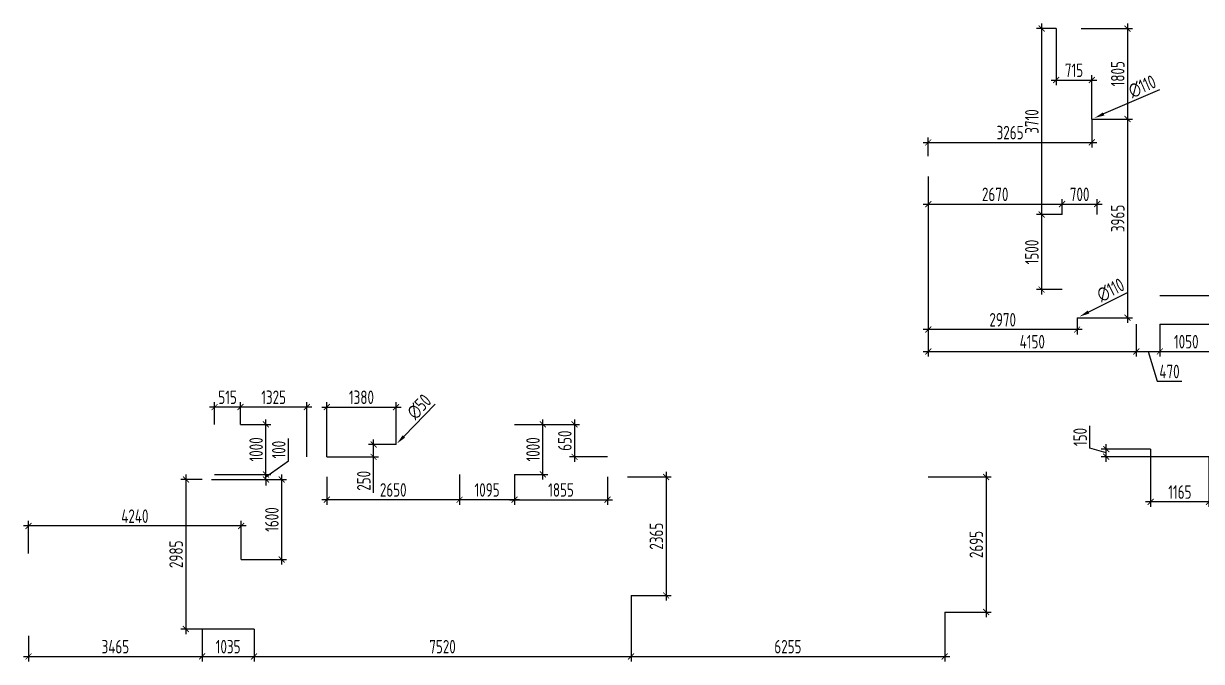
# Model space of a CAD drawing. Header units: millimetres. Extents: x -346952 to 536090, y 55086 to 131231.
# Drawn here: x -218084 to -194584, y 114719 to 127451 of the extents above; entities that cross this region are included whole.
import ezdxf

# ---------------------------------------------------------------- set-up
doc = ezdxf.new("R2010")
doc.units = ezdxf.units.MM
doc.layers.add('РАЗМЕРЫ КРОВЛИ ОВ', color=204, linetype='Continuous')
doc.layers.get('0').off()
doc.styles.add('ISOCPEUR', font='isocpeur.ttf', dxfattribs={"width": 0.7})
doc.dimstyles.new('R_100', dxfattribs={"dimtxt": 270, "dimasz": 120, "dimexe": 100, "dimexo": 0, "dimgap": 60, "dimtad": 1, "dimdec": 0, "dimrnd": 5, "dimzin": 0, "dimdsep": 46, "dimtxsty": 'ISOCPEUR', "dimblk": 'ARCHTICK', "dimcen": 0, "dimdle": 100, "dimclrd": 256, "dimclre": 256, "dimclrt": 256, "dimadec": 0, "dimazin": 0, "dimtfac": 2, "dimtdec": 0, "dimtofl": 0, "dimtmove": 1, "dimatfit": 3, "dimfxl": 1, "dimtvp": 3, "dimtolj": 1, "dimtzin": 0, "dimarcsym": 0})

# ---------------------------------------------------------------- blocks, each defined once
blk = doc.blocks.new('_ArchTick')
at = {"color": 0, "linetype": 'ByBlock', "const_width": 0.15}
blk.add_lwpolyline([(-0.5, -0.5), (0.5, 0.5)], dxfattribs=at)
blk = doc.blocks.new('*D3400')
at = {"layer": 'РАЗМЕРЫ КРОВЛИ ОВ', "lineweight": -2, "transparency": 16777216}
for p, q in [((-217984, 116870), (-217984, 117523)), ((-213742, 116752), (-213742, 117523)), ((-213642, 117423), (-218084, 117423))]:
    blk.add_line(p, q, dxfattribs=at)
at = {"layer": 'РАЗМЕРЫ КРОВЛИ ОВ', "lineweight": -2, "transparency": 16777216, "xscale": 120, "yscale": 120, "zscale": 120, "rotation": 180}
blk.add_blockref('_ArchTick', (-217984, 117423), dxfattribs=at)
at = {"layer": 'РАЗМЕРЫ КРОВЛИ ОВ', "lineweight": -2, "transparency": 16777216, "xscale": 120, "yscale": 120, "zscale": 120}
blk.add_blockref('_ArchTick', (-213742, 117423), dxfattribs=at)
at = {"layer": 'РАЗМЕРЫ КРОВЛИ ОВ', "transparency": 16777216, "insert": (-215863, 117618), "char_height": 270, "attachment_point": 5, "style": 'ISOCPEUR'}
blk.add_mtext('\\A1;4240', dxfattribs=at)
blk = doc.blocks.new('*D3401')
at = {"layer": 'РАЗМЕРЫ КРОВЛИ ОВ', "lineweight": -2, "transparency": 16777216}
for p, q in [((-212935, 118451), (-212935, 116652)), ((-214334, 118351), (-212835, 118351)), ((-213742, 116752), (-212835, 116752))]:
    blk.add_line(p, q, dxfattribs=at)
at = {"layer": 'РАЗМЕРЫ КРОВЛИ ОВ', "lineweight": -2, "transparency": 16777216, "xscale": 120, "yscale": 120, "zscale": 120}
for p, rotation in [((-212935, 118351), 90), ((-212935, 116752), 270)]:
    blk.add_blockref('_ArchTick', p, dxfattribs=dict(at, rotation=rotation))
at = {"layer": 'РАЗМЕРЫ КРОВЛИ ОВ', "transparency": 16777216, "insert": (-213130, 117551), "char_height": 270, "attachment_point": 5, "rotation": 90, "style": 'ISOCPEUR'}
blk.add_mtext('\\A1;1600', dxfattribs=at)
blk = doc.blocks.new('*D3402')
at = {"layer": 'РАЗМЕРЫ КРОВЛИ ОВ', "lineweight": -2, "transparency": 16777216}
for p, q in [((-217984, 115233), (-217984, 114719)), ((-214520, 115366), (-214520, 114719)), ((-218084, 114819), (-214420, 114819))]:
    blk.add_line(p, q, dxfattribs=at)
at = {"layer": 'РАЗМЕРЫ КРОВЛИ ОВ', "lineweight": -2, "transparency": 16777216, "xscale": 120, "yscale": 120, "zscale": 120, "rotation": 180}
blk.add_blockref('_ArchTick', (-217984, 114819), dxfattribs=at)
at = {"layer": 'РАЗМЕРЫ КРОВЛИ ОВ', "lineweight": -2, "transparency": 16777216, "xscale": 120, "yscale": 120, "zscale": 120}
blk.add_blockref('_ArchTick', (-214520, 114819), dxfattribs=at)
at = {"layer": 'РАЗМЕРЫ КРОВЛИ ОВ', "transparency": 16777216, "insert": (-216252, 115014), "char_height": 270, "attachment_point": 5, "style": 'ISOCPEUR'}
blk.add_mtext('\\A1;3465', dxfattribs=at)
blk = doc.blocks.new('*D3403')
at = {"layer": 'РАЗМЕРЫ КРОВЛИ ОВ', "lineweight": -2, "transparency": 16777216}
for p, q in [((-214520, 115366), (-214520, 114719)), ((-213486, 115366), (-213486, 114719)), ((-214620, 114819), (-213386, 114819))]:
    blk.add_line(p, q, dxfattribs=at)
at = {"layer": 'РАЗМЕРЫ КРОВЛИ ОВ', "lineweight": -2, "transparency": 16777216, "xscale": 120, "yscale": 120, "zscale": 120, "rotation": 180}
blk.add_blockref('_ArchTick', (-214520, 114819), dxfattribs=at)
at = {"layer": 'РАЗМЕРЫ КРОВЛИ ОВ', "lineweight": -2, "transparency": 16777216, "xscale": 120, "yscale": 120, "zscale": 120}
blk.add_blockref('_ArchTick', (-213486, 114819), dxfattribs=at)
at = {"layer": 'РАЗМЕРЫ КРОВЛИ ОВ', "transparency": 16777216, "insert": (-214003, 115014), "char_height": 270, "attachment_point": 5, "style": 'ISOCPEUR'}
blk.add_mtext('\\A1;1035', dxfattribs=at)
blk = doc.blocks.new('*D3404')
at = {"layer": 'РАЗМЕРЫ КРОВЛИ ОВ', "lineweight": -2, "transparency": 16777216}
for p, q in [((-205964, 116036), (-205964, 114719)), ((-213486, 115366), (-213486, 114719)), ((-213586, 114819), (-205864, 114819))]:
    blk.add_line(p, q, dxfattribs=at)
at = {"layer": 'РАЗМЕРЫ КРОВЛИ ОВ', "lineweight": -2, "transparency": 16777216, "xscale": 120, "yscale": 120, "zscale": 120, "rotation": 180}
blk.add_blockref('_ArchTick', (-213486, 114819), dxfattribs=at)
at = {"layer": 'РАЗМЕРЫ КРОВЛИ ОВ', "lineweight": -2, "transparency": 16777216, "xscale": 120, "yscale": 120, "zscale": 120}
blk.add_blockref('_ArchTick', (-205964, 114819), dxfattribs=at)
at = {"layer": 'РАЗМЕРЫ КРОВЛИ ОВ', "transparency": 16777216, "insert": (-209725, 115014), "char_height": 270, "attachment_point": 5, "style": 'ISOCPEUR'}
blk.add_mtext('\\A1;7520', dxfattribs=at)
blk = doc.blocks.new('*D3405')
at = {"layer": 'РАЗМЕРЫ КРОВЛИ ОВ', "lineweight": -2, "transparency": 16777216}
for p, q in [((-205964, 116036), (-205964, 114719)), ((-199706, 115705), (-199706, 114719)), ((-206064, 114819), (-199606, 114819))]:
    blk.add_line(p, q, dxfattribs=at)
at = {"layer": 'РАЗМЕРЫ КРОВЛИ ОВ', "lineweight": -2, "transparency": 16777216, "xscale": 120, "yscale": 120, "zscale": 120, "rotation": 180}
blk.add_blockref('_ArchTick', (-205964, 114819), dxfattribs=at)
at = {"layer": 'РАЗМЕРЫ КРОВЛИ ОВ', "lineweight": -2, "transparency": 16777216, "xscale": 120, "yscale": 120, "zscale": 120}
blk.add_blockref('_ArchTick', (-199706, 114819), dxfattribs=at)
at = {"layer": 'РАЗМЕРЫ КРОВЛИ ОВ', "transparency": 16777216, "insert": (-202835, 115014), "char_height": 270, "attachment_point": 5, "style": 'ISOCPEUR'}
blk.add_mtext('\\A1;6255', dxfattribs=at)
blk = doc.blocks.new('*D3406')
at = {"layer": 'РАЗМЕРЫ КРОВЛИ ОВ', "lineweight": -2, "transparency": 16777216}
for p, q in [((-214845, 118451), (-214845, 115266)), ((-214520, 118351), (-214945, 118351)), ((-213486, 115366), (-214945, 115366))]:
    blk.add_line(p, q, dxfattribs=at)
at = {"layer": 'РАЗМЕРЫ КРОВЛИ ОВ', "lineweight": -2, "transparency": 16777216, "xscale": 120, "yscale": 120, "zscale": 120}
for p, rotation in [((-214845, 118351), 90), ((-214845, 115366), 270)]:
    blk.add_blockref('_ArchTick', p, dxfattribs=dict(at, rotation=rotation))
at = {"layer": 'РАЗМЕРЫ КРОВЛИ ОВ', "transparency": 16777216, "insert": (-215040, 116858), "char_height": 270, "attachment_point": 5, "rotation": 90, "style": 'ISOCPEUR'}
blk.add_mtext('\\A1;2985', dxfattribs=at)
blk = doc.blocks.new('*D3407')
at = {"layer": 'РАЗМЕРЫ КРОВЛИ ОВ', "lineweight": -2, "transparency": 16777216}
for p, q in [((-205264, 118501), (-205264, 115936)), ((-206034, 118401), (-205164, 118401)), ((-205964, 116036), (-205164, 116036))]:
    blk.add_line(p, q, dxfattribs=at)
at = {"layer": 'РАЗМЕРЫ КРОВЛИ ОВ', "lineweight": -2, "transparency": 16777216, "xscale": 120, "yscale": 120, "zscale": 120}
for p, rotation in [((-205264, 118401), 90), ((-205264, 116036), 270)]:
    blk.add_blockref('_ArchTick', p, dxfattribs=dict(at, rotation=rotation))
at = {"layer": 'РАЗМЕРЫ КРОВЛИ ОВ', "transparency": 16777216, "insert": (-205459, 117218), "char_height": 270, "attachment_point": 5, "rotation": 90, "style": 'ISOCPEUR'}
blk.add_mtext('\\A1;2365', dxfattribs=at)
blk = doc.blocks.new('*D3408')
at = {"layer": 'РАЗМЕРЫ КРОВЛИ ОВ', "lineweight": -2, "transparency": 16777216}
for p, q in [((-198881, 118501), (-198881, 115605)), ((-200034, 118401), (-198781, 118401)), ((-199706, 115705), (-198781, 115705))]:
    blk.add_line(p, q, dxfattribs=at)
at = {"layer": 'РАЗМЕРЫ КРОВЛИ ОВ', "lineweight": -2, "transparency": 16777216, "xscale": 120, "yscale": 120, "zscale": 120}
for p, rotation in [((-198881, 118401), 90), ((-198881, 115705), 270)]:
    blk.add_blockref('_ArchTick', p, dxfattribs=dict(at, rotation=rotation))
at = {"layer": 'РАЗМЕРЫ КРОВЛИ ОВ', "transparency": 16777216, "insert": (-199076, 117053), "char_height": 270, "attachment_point": 5, "rotation": 90, "style": 'ISOCPEUR'}
blk.add_mtext('\\A1;2695', dxfattribs=at)
blk = doc.blocks.new('*D3409')
at = {"layer": 'РАЗМЕРЫ КРОВЛИ ОВ', "lineweight": -2, "transparency": 16777216}
for p, q in [((-212034, 118801), (-212034, 119896)), ((-210653, 119049), (-210653, 119896)), ((-212134, 119796), (-210553, 119796))]:
    blk.add_line(p, q, dxfattribs=at)
at = {"layer": 'РАЗМЕРЫ КРОВЛИ ОВ', "lineweight": -2, "transparency": 16777216, "xscale": 120, "yscale": 120, "zscale": 120, "rotation": 180}
blk.add_blockref('_ArchTick', (-212034, 119796), dxfattribs=at)
at = {"layer": 'РАЗМЕРЫ КРОВЛИ ОВ', "lineweight": -2, "transparency": 16777216, "xscale": 120, "yscale": 120, "zscale": 120}
blk.add_blockref('_ArchTick', (-210653, 119796), dxfattribs=at)
at = {"layer": 'РАЗМЕРЫ КРОВЛИ ОВ', "transparency": 16777216, "insert": (-211343, 119991), "char_height": 270, "attachment_point": 5, "style": 'ISOCPEUR'}
blk.add_mtext('\\A1;1380', dxfattribs=at)
blk = doc.blocks.new('*D3410')
at = {"layer": 'РАЗМЕРЫ КРОВЛИ ОВ', "lineweight": -2, "transparency": 16777216}
for p, q in [((-211101, 118701), (-211101, 119149)), ((-210653, 119049), (-211201, 119049)), ((-212034, 118801), (-211001, 118801)), ((-211101, 118084), (-211101, 118801))]:
    blk.add_line(p, q, dxfattribs=at)
at = {"layer": 'РАЗМЕРЫ КРОВЛИ ОВ', "lineweight": -2, "transparency": 16777216, "xscale": 120, "yscale": 120, "zscale": 120}
for p, rotation in [((-211101, 119049), 90), ((-211101, 118801), 270)]:
    blk.add_blockref('_ArchTick', p, dxfattribs=dict(at, rotation=rotation))
at = {"layer": 'РАЗМЕРЫ КРОВЛИ ОВ', "transparency": 16777216, "insert": (-211296, 118324), "char_height": 270, "attachment_point": 5, "rotation": 90, "style": 'ISOCPEUR'}
blk.add_mtext('\\A1;250', dxfattribs=at)
blk = doc.blocks.new('*D3411')
at = {"layer": 'РАЗМЕРЫ КРОВЛИ ОВ', "lineweight": -2, "transparency": 16777216}
blk.add_line((-209870, 119851), (-210496, 119210), dxfattribs=at)
at = {"layer": 'РАЗМЕРЫ КРОВЛИ ОВ', "transparency": 16777216}
blk.add_solid([(-210520, 119233), (-210472, 119186), (-210635, 119067)], dxfattribs=at)
at = {"layer": 'РАЗМЕРЫ КРОВЛИ ОВ', "transparency": 16777216, "insert": (-210190, 119802), "char_height": 270, "attachment_point": 5, "rotation": 45.6912, "style": 'ISOCPEUR'}
blk.add_mtext('\\A1;∅50', dxfattribs=at)
blk = doc.blocks.new('*D3412')
at = {"layer": 'РАЗМЕРЫ КРОВЛИ ОВ', "lineweight": -2, "transparency": 16777216}
for p, q in [((-195597, 118956), (-195597, 117805)), ((-194434, 118801), (-194434, 117805)), ((-194334, 117905), (-195697, 117905))]:
    blk.add_line(p, q, dxfattribs=at)
at = {"layer": 'РАЗМЕРЫ КРОВЛИ ОВ', "lineweight": -2, "transparency": 16777216, "xscale": 120, "yscale": 120, "zscale": 120, "rotation": 180}
blk.add_blockref('_ArchTick', (-195597, 117905), dxfattribs=at)
at = {"layer": 'РАЗМЕРЫ КРОВЛИ ОВ', "lineweight": -2, "transparency": 16777216, "xscale": 120, "yscale": 120, "zscale": 120}
blk.add_blockref('_ArchTick', (-194434, 117905), dxfattribs=at)
at = {"layer": 'РАЗМЕРЫ КРОВЛИ ОВ', "transparency": 16777216, "insert": (-195015, 118100), "char_height": 270, "attachment_point": 5, "style": 'ISOCPEUR'}
blk.add_mtext('\\A1;1165', dxfattribs=at)
blk = doc.blocks.new('*D3415')
at = {"layer": 'РАЗМЕРЫ КРОВЛИ ОВ', "lineweight": -2, "transparency": 16777216}
for p, q in [((-196809, 118978), (-196809, 119419)), ((-196484, 118881), (-196809, 118978)), ((-195597, 118956), (-196584, 118956)), ((-196484, 118705), (-196484, 119056)), ((-194434, 118805), (-196584, 118805))]:
    blk.add_line(p, q, dxfattribs=at)
at = {"layer": 'РАЗМЕРЫ КРОВЛИ ОВ', "lineweight": -2, "transparency": 16777216, "xscale": 120, "yscale": 120, "zscale": 120}
for p, rotation in [((-196484, 118956), 90), ((-196484, 118805), 270)]:
    blk.add_blockref('_ArchTick', p, dxfattribs=dict(at, rotation=rotation))
at = {"layer": 'РАЗМЕРЫ КРОВЛИ ОВ', "transparency": 16777216, "insert": (-197004, 119199), "char_height": 270, "attachment_point": 5, "rotation": 90, "style": 'ISOCPEUR'}
blk.add_mtext('\\A1;150', dxfattribs=at)
blk = doc.blocks.new('*D3416')
at = {"layer": 'РАЗМЕРЫ КРОВЛИ ОВ', "lineweight": -2, "transparency": 16777216}
for p, q in [((-196059, 127451), (-196059, 125444)), ((-196984, 127351), (-195959, 127351)), ((-196769, 125544), (-195959, 125544))]:
    blk.add_line(p, q, dxfattribs=at)
at = {"layer": 'РАЗМЕРЫ КРОВЛИ ОВ', "lineweight": -2, "transparency": 16777216, "xscale": 120, "yscale": 120, "zscale": 120}
for p, rotation in [((-196059, 127351), 90), ((-196059, 125544), 270)]:
    blk.add_blockref('_ArchTick', p, dxfattribs=dict(at, rotation=rotation))
at = {"layer": 'РАЗМЕРЫ КРОВЛИ ОВ', "transparency": 16777216, "insert": (-196254, 126448), "char_height": 270, "attachment_point": 5, "rotation": 90, "style": 'ISOCPEUR'}
blk.add_mtext('\\A1;1805', dxfattribs=at)
blk = doc.blocks.new('*D3417')
at = {"layer": 'РАЗМЕРЫ КРОВЛИ ОВ', "lineweight": -2, "transparency": 16777216}
for p, q in [((-196769, 125544), (-195959, 125544)), ((-196059, 125644), (-196059, 121478)), ((-197065, 121578), (-195959, 121578))]:
    blk.add_line(p, q, dxfattribs=at)
at = {"layer": 'РАЗМЕРЫ КРОВЛИ ОВ', "lineweight": -2, "transparency": 16777216, "xscale": 120, "yscale": 120, "zscale": 120}
for p, rotation in [((-196059, 125544), 90), ((-196059, 121578), 270)]:
    blk.add_blockref('_ArchTick', p, dxfattribs=dict(at, rotation=rotation))
at = {"layer": 'РАЗМЕРЫ КРОВЛИ ОВ', "transparency": 16777216, "insert": (-196254, 123561), "char_height": 270, "attachment_point": 5, "rotation": 90, "style": 'ISOCPEUR'}
blk.add_mtext('\\A1;3965', dxfattribs=at)
blk = doc.blocks.new('*D3421')
at = {"layer": 'РАЗМЕРЫ КРОВЛИ ОВ', "lineweight": -2, "transparency": 16777216}
for p, q in [((-197484, 127351), (-197484, 126223)), ((-197584, 126323), (-196669, 126323)), ((-196769, 125544), (-196769, 126423))]:
    blk.add_line(p, q, dxfattribs=at)
at = {"layer": 'РАЗМЕРЫ КРОВЛИ ОВ', "lineweight": -2, "transparency": 16777216, "xscale": 120, "yscale": 120, "zscale": 120, "rotation": 180}
blk.add_blockref('_ArchTick', (-197484, 126323), dxfattribs=at)
at = {"layer": 'РАЗМЕРЫ КРОВЛИ ОВ', "lineweight": -2, "transparency": 16777216, "xscale": 120, "yscale": 120, "zscale": 120}
blk.add_blockref('_ArchTick', (-196769, 126323), dxfattribs=at)
at = {"layer": 'РАЗМЕРЫ КРОВЛИ ОВ', "transparency": 16777216, "insert": (-197127, 126518), "char_height": 270, "attachment_point": 5, "style": 'ISOCPEUR'}
blk.add_mtext('\\A1;715', dxfattribs=at)
blk = doc.blocks.new('*D3422')
at = {"layer": 'РАЗМЕРЫ КРОВЛИ ОВ', "lineweight": -2, "transparency": 16777216}
for p, q in [((-196769, 125544), (-196769, 124979)), ((-200134, 125079), (-196669, 125079)), ((-200034, 124801), (-200034, 125179))]:
    blk.add_line(p, q, dxfattribs=at)
at = {"layer": 'РАЗМЕРЫ КРОВЛИ ОВ', "lineweight": -2, "transparency": 16777216, "xscale": 120, "yscale": 120, "zscale": 120, "rotation": 180}
blk.add_blockref('_ArchTick', (-200034, 125079), dxfattribs=at)
at = {"layer": 'РАЗМЕРЫ КРОВЛИ ОВ', "lineweight": -2, "transparency": 16777216, "xscale": 120, "yscale": 120, "zscale": 120}
blk.add_blockref('_ArchTick', (-196769, 125079), dxfattribs=at)
at = {"layer": 'РАЗМЕРЫ КРОВЛИ ОВ', "transparency": 16777216, "insert": (-198402, 125274), "char_height": 270, "attachment_point": 5, "style": 'ISOCPEUR'}
blk.add_mtext('\\A1;3265', dxfattribs=at)
blk = doc.blocks.new('*D3423')
at = {"layer": 'РАЗМЕРЫ КРОВЛИ ОВ', "lineweight": -2, "transparency": 16777216}
blk.add_line((-195424, 126130), (-196535, 125646), dxfattribs=at)
at = {"layer": 'РАЗМЕРЫ КРОВЛИ ОВ', "transparency": 16777216}
blk.add_solid([(-196549, 125677), (-196522, 125616), (-196719, 125566)], dxfattribs=at)
at = {"layer": 'РАЗМЕРЫ КРОВЛИ ОВ', "transparency": 16777216, "insert": (-195765, 126194), "char_height": 270, "attachment_point": 5, "rotation": 23.5145, "style": 'ISOCPEUR'}
blk.add_mtext('\\A1;∅110', dxfattribs=at)
blk = doc.blocks.new('*D3454')
at = {"layer": 'РАЗМЕРЫ КРОВЛИ ОВ', "lineweight": -2, "transparency": 16777216}
for p, q in [((-208289, 118451), (-208289, 117847)), ((-206434, 118401), (-206434, 117847)), ((-208389, 117947), (-206334, 117947))]:
    blk.add_line(p, q, dxfattribs=at)
at = {"layer": 'РАЗМЕРЫ КРОВЛИ ОВ', "lineweight": -2, "transparency": 16777216, "xscale": 120, "yscale": 120, "zscale": 120, "rotation": 180}
blk.add_blockref('_ArchTick', (-208289, 117947), dxfattribs=at)
at = {"layer": 'РАЗМЕРЫ КРОВЛИ ОВ', "lineweight": -2, "transparency": 16777216, "xscale": 120, "yscale": 120, "zscale": 120}
blk.add_blockref('_ArchTick', (-206434, 117947), dxfattribs=at)
at = {"layer": 'РАЗМЕРЫ КРОВЛИ ОВ', "transparency": 16777216, "insert": (-207362, 118142), "char_height": 270, "attachment_point": 5, "style": 'ISOCPEUR'}
blk.add_mtext('\\A1;1855', dxfattribs=at)
blk = doc.blocks.new('*D3455')
at = {"layer": 'РАЗМЕРЫ КРОВЛИ ОВ', "lineweight": -2, "transparency": 16777216}
for p, q in [((-208289, 119451), (-206990, 119451)), ((-207090, 119551), (-207090, 118701)), ((-206434, 118801), (-207190, 118801))]:
    blk.add_line(p, q, dxfattribs=at)
at = {"layer": 'РАЗМЕРЫ КРОВЛИ ОВ', "lineweight": -2, "transparency": 16777216, "xscale": 120, "yscale": 120, "zscale": 120}
for p, rotation in [((-207090, 119451), 90), ((-207090, 118801), 270)]:
    blk.add_blockref('_ArchTick', p, dxfattribs=dict(at, rotation=rotation))
at = {"layer": 'РАЗМЕРЫ КРОВЛИ ОВ', "transparency": 16777216, "insert": (-207285, 119126), "char_height": 270, "attachment_point": 5, "rotation": 90, "style": 'ISOCPEUR'}
blk.add_mtext('\\A1;650', dxfattribs=at)
blk = doc.blocks.new('*D3456')
at = {"layer": 'РАЗМЕРЫ КРОВЛИ ОВ', "lineweight": -2, "transparency": 16777216}
for p, q in [((-213757, 119451), (-213757, 119896)), ((-212434, 118801), (-212434, 119896)), ((-212334, 119796), (-213857, 119796))]:
    blk.add_line(p, q, dxfattribs=at)
at = {"layer": 'РАЗМЕРЫ КРОВЛИ ОВ', "lineweight": -2, "transparency": 16777216, "xscale": 120, "yscale": 120, "zscale": 120, "rotation": 180}
blk.add_blockref('_ArchTick', (-213757, 119796), dxfattribs=at)
at = {"layer": 'РАЗМЕРЫ КРОВЛИ ОВ', "lineweight": -2, "transparency": 16777216, "xscale": 120, "yscale": 120, "zscale": 120}
blk.add_blockref('_ArchTick', (-212434, 119796), dxfattribs=at)
at = {"layer": 'РАЗМЕРЫ КРОВЛИ ОВ', "transparency": 16777216, "insert": (-213095, 119991), "char_height": 270, "attachment_point": 5, "style": 'ISOCPEUR'}
blk.add_mtext('\\A1;1325', dxfattribs=at)
blk = doc.blocks.new('*D3457')
at = {"layer": 'РАЗМЕРЫ КРОВЛИ ОВ', "lineweight": -2, "transparency": 16777216}
for p, q in [((-212797, 118725), (-212797, 119167)), ((-213249, 118401), (-212797, 118725)), ((-214272, 118451), (-213149, 118451)), ((-213249, 118451), (-213249, 118571)), ((-213249, 118351), (-213249, 118451)), ((-214334, 118351), (-213149, 118351)), ((-213249, 118351), (-213249, 118231))]:
    blk.add_line(p, q, dxfattribs=at)
at = {"layer": 'РАЗМЕРЫ КРОВЛИ ОВ', "lineweight": -2, "transparency": 16777216, "xscale": 120, "yscale": 120, "zscale": 120}
for p, rotation in [((-213249, 118451), 270), ((-213249, 118351), 90)]:
    blk.add_blockref('_ArchTick', p, dxfattribs=dict(at, rotation=rotation))
at = {"layer": 'РАЗМЕРЫ КРОВЛИ ОВ', "transparency": 16777216, "insert": (-212992, 118946), "char_height": 270, "attachment_point": 5, "rotation": 90, "style": 'ISOCPEUR'}
blk.add_mtext('\\A1;100', dxfattribs=at)
blk = doc.blocks.new('*D3458')
at = {"layer": 'РАЗМЕРЫ КРОВЛИ ОВ', "lineweight": -2, "transparency": 16777216}
for p, q in [((-197773, 127451), (-197773, 123541)), ((-197484, 127351), (-197873, 127351)), ((-197364, 123641), (-197873, 123641))]:
    blk.add_line(p, q, dxfattribs=at)
at = {"layer": 'РАЗМЕРЫ КРОВЛИ ОВ', "lineweight": -2, "transparency": 16777216, "xscale": 120, "yscale": 120, "zscale": 120}
for p, rotation in [((-197773, 127351), 90), ((-197773, 123641), 270)]:
    blk.add_blockref('_ArchTick', p, dxfattribs=dict(at, rotation=rotation))
at = {"layer": 'РАЗМЕРЫ КРОВЛИ ОВ', "transparency": 16777216, "insert": (-197968, 125496), "char_height": 270, "attachment_point": 5, "rotation": 90, "style": 'ISOCPEUR'}
blk.add_mtext('\\A1;3710', dxfattribs=at)
blk = doc.blocks.new('*D3459')
at = {"layer": 'РАЗМЕРЫ КРОВЛИ ОВ', "lineweight": -2, "transparency": 16777216}
for p, q in [((-200034, 124401), (-200034, 123747)), ((-200134, 123847), (-197264, 123847)), ((-197364, 123641), (-197364, 123947))]:
    blk.add_line(p, q, dxfattribs=at)
at = {"layer": 'РАЗМЕРЫ КРОВЛИ ОВ', "lineweight": -2, "transparency": 16777216, "xscale": 120, "yscale": 120, "zscale": 120, "rotation": 180}
blk.add_blockref('_ArchTick', (-200034, 123847), dxfattribs=at)
at = {"layer": 'РАЗМЕРЫ КРОВЛИ ОВ', "lineweight": -2, "transparency": 16777216, "xscale": 120, "yscale": 120, "zscale": 120}
blk.add_blockref('_ArchTick', (-197364, 123847), dxfattribs=at)
at = {"layer": 'РАЗМЕРЫ КРОВЛИ ОВ', "transparency": 16777216, "insert": (-198699, 124042), "char_height": 270, "attachment_point": 5, "style": 'ISOCPEUR'}
blk.add_mtext('\\A1;2670', dxfattribs=at)
blk = doc.blocks.new('*D3460')
at = {"layer": 'РАЗМЕРЫ КРОВЛИ ОВ', "lineweight": -2, "transparency": 16777216}
for p, q in [((-200034, 124401), (-200034, 120806)), ((-195884, 121448), (-195884, 120806)), ((-200134, 120906), (-195784, 120906))]:
    blk.add_line(p, q, dxfattribs=at)
at = {"layer": 'РАЗМЕРЫ КРОВЛИ ОВ', "lineweight": -2, "transparency": 16777216, "xscale": 120, "yscale": 120, "zscale": 120, "rotation": 180}
blk.add_blockref('_ArchTick', (-200034, 120906), dxfattribs=at)
at = {"layer": 'РАЗМЕРЫ КРОВЛИ ОВ', "lineweight": -2, "transparency": 16777216, "xscale": 120, "yscale": 120, "zscale": 120}
blk.add_blockref('_ArchTick', (-195884, 120906), dxfattribs=at)
at = {"layer": 'РАЗМЕРЫ КРОВЛИ ОВ', "transparency": 16777216, "insert": (-197959, 121101), "char_height": 270, "attachment_point": 5, "style": 'ISOCPEUR'}
blk.add_mtext('\\A1;4150', dxfattribs=at)
blk = doc.blocks.new('*D3461')
at = {"layer": 'РАЗМЕРЫ КРОВЛИ ОВ', "lineweight": -2, "transparency": 16777216}
for p, q in [((-195884, 121448), (-195884, 120806)), ((-195413, 121448), (-195413, 120806)), ((-195984, 120906), (-195313, 120906)), ((-195648, 120906), (-195470, 120311)), ((-195470, 120311), (-194972, 120311))]:
    blk.add_line(p, q, dxfattribs=at)
at = {"layer": 'РАЗМЕРЫ КРОВЛИ ОВ', "lineweight": -2, "transparency": 16777216, "xscale": 120, "yscale": 120, "zscale": 120, "rotation": 180}
blk.add_blockref('_ArchTick', (-195884, 120906), dxfattribs=at)
at = {"layer": 'РАЗМЕРЫ КРОВЛИ ОВ', "lineweight": -2, "transparency": 16777216, "xscale": 120, "yscale": 120, "zscale": 120}
blk.add_blockref('_ArchTick', (-195413, 120906), dxfattribs=at)
at = {"layer": 'РАЗМЕРЫ КРОВЛИ ОВ', "transparency": 16777216, "insert": (-195221, 120506), "char_height": 270, "attachment_point": 5, "style": 'ISOCPEUR'}
blk.add_mtext('\\A1;470', dxfattribs=at)
blk = doc.blocks.new('*D3462')
at = {"layer": 'РАЗМЕРЫ КРОВЛИ ОВ', "lineweight": -2, "transparency": 16777216}
for p, q in [((-195413, 121448), (-195413, 120806)), ((-194360, 121449), (-194360, 120806)), ((-195513, 120906), (-194260, 120906))]:
    blk.add_line(p, q, dxfattribs=at)
at = {"layer": 'РАЗМЕРЫ КРОВЛИ ОВ', "lineweight": -2, "transparency": 16777216, "xscale": 120, "yscale": 120, "zscale": 120, "rotation": 180}
blk.add_blockref('_ArchTick', (-195413, 120906), dxfattribs=at)
at = {"layer": 'РАЗМЕРЫ КРОВЛИ ОВ', "lineweight": -2, "transparency": 16777216, "xscale": 120, "yscale": 120, "zscale": 120}
blk.add_blockref('_ArchTick', (-194360, 120906), dxfattribs=at)
at = {"layer": 'РАЗМЕРЫ КРОВЛИ ОВ', "transparency": 16777216, "insert": (-194887, 121101), "char_height": 270, "attachment_point": 5, "style": 'ISOCPEUR'}
blk.add_mtext('\\A1;1050', dxfattribs=at)
blk = doc.blocks.new('*D3466')
at = {"layer": 'РАЗМЕРЫ КРОВЛИ ОВ', "lineweight": -2, "transparency": 16777216}
for p, q in [((-195413, 122021), (-193296, 122021)), ((-193396, 122121), (-193396, 121348)), ((-195413, 121448), (-193296, 121448))]:
    blk.add_line(p, q, dxfattribs=at)
at = {"layer": 'РАЗМЕРЫ КРОВЛИ ОВ', "lineweight": -2, "transparency": 16777216, "xscale": 120, "yscale": 120, "zscale": 120}
for p, rotation in [((-193396, 122021), 90), ((-193396, 121448), 270)]:
    blk.add_blockref('_ArchTick', p, dxfattribs=dict(at, rotation=rotation))
at = {"layer": 'РАЗМЕРЫ КРОВЛИ ОВ', "transparency": 16777216, "insert": (-193591, 121735), "char_height": 270, "attachment_point": 5, "rotation": 90, "style": 'ISOCPEUR'}
blk.add_mtext('\\A1;570', dxfattribs=at)
blk = doc.blocks.new('*D3467')
at = {"layer": 'РАЗМЕРЫ КРОВЛИ ОВ', "lineweight": -2, "transparency": 16777216}
for p, q in [((-197364, 123641), (-197873, 123641)), ((-197773, 123741), (-197773, 122040)), ((-197364, 122140), (-197873, 122140))]:
    blk.add_line(p, q, dxfattribs=at)
at = {"layer": 'РАЗМЕРЫ КРОВЛИ ОВ', "lineweight": -2, "transparency": 16777216, "xscale": 120, "yscale": 120, "zscale": 120}
for p, rotation in [((-197773, 123641), 90), ((-197773, 122140), 270)]:
    blk.add_blockref('_ArchTick', p, dxfattribs=dict(at, rotation=rotation))
at = {"layer": 'РАЗМЕРЫ КРОВЛИ ОВ', "transparency": 16777216, "insert": (-197968, 122891), "char_height": 270, "attachment_point": 5, "rotation": 90, "style": 'ISOCPEUR'}
blk.add_mtext('\\A1;1500', dxfattribs=at)
blk = doc.blocks.new('*D3468')
at = {"layer": 'РАЗМЕРЫ КРОВЛИ ОВ', "lineweight": -2, "transparency": 16777216}
for p, q in [((-197464, 123847), (-196564, 123847)), ((-197364, 123641), (-197364, 123947)), ((-196664, 123641), (-196664, 123947))]:
    blk.add_line(p, q, dxfattribs=at)
at = {"layer": 'РАЗМЕРЫ КРОВЛИ ОВ', "lineweight": -2, "transparency": 16777216, "xscale": 120, "yscale": 120, "zscale": 120, "rotation": 180}
blk.add_blockref('_ArchTick', (-197364, 123847), dxfattribs=at)
at = {"layer": 'РАЗМЕРЫ КРОВЛИ ОВ', "lineweight": -2, "transparency": 16777216, "xscale": 120, "yscale": 120, "zscale": 120}
blk.add_blockref('_ArchTick', (-196664, 123847), dxfattribs=at)
at = {"layer": 'РАЗМЕРЫ КРОВЛИ ОВ', "transparency": 16777216, "insert": (-197014, 124042), "char_height": 270, "attachment_point": 5, "style": 'ISOCPEUR'}
blk.add_mtext('\\A1;700', dxfattribs=at)
blk = doc.blocks.new('*D3469')
at = {"layer": 'РАЗМЕРЫ КРОВЛИ ОВ', "lineweight": -2, "transparency": 16777216}
for p, q in [((-200034, 124401), (-200034, 121243)), ((-197065, 121578), (-197065, 121243)), ((-196965, 121343), (-200134, 121343))]:
    blk.add_line(p, q, dxfattribs=at)
at = {"layer": 'РАЗМЕРЫ КРОВЛИ ОВ', "lineweight": -2, "transparency": 16777216, "xscale": 120, "yscale": 120, "zscale": 120, "rotation": 180}
blk.add_blockref('_ArchTick', (-200034, 121343), dxfattribs=at)
at = {"layer": 'РАЗМЕРЫ КРОВЛИ ОВ', "lineweight": -2, "transparency": 16777216, "xscale": 120, "yscale": 120, "zscale": 120}
blk.add_blockref('_ArchTick', (-197065, 121343), dxfattribs=at)
at = {"layer": 'РАЗМЕРЫ КРОВЛИ ОВ', "transparency": 16777216, "insert": (-198549, 121538), "char_height": 270, "attachment_point": 5, "style": 'ISOCPEUR'}
blk.add_mtext('\\A1;2970', dxfattribs=at)
blk = doc.blocks.new('*D3470')
at = {"layer": 'РАЗМЕРЫ КРОВЛИ ОВ', "lineweight": -2, "transparency": 16777216}
blk.add_line((-196051, 122085), (-196837, 121692), dxfattribs=at)
at = {"layer": 'РАЗМЕРЫ КРОВЛИ ОВ', "transparency": 16777216}
blk.add_solid([(-196852, 121722), (-196822, 121662), (-197016, 121602)], dxfattribs=at)
at = {"layer": 'РАЗМЕРЫ КРОВЛИ ОВ', "transparency": 16777216, "insert": (-196395, 122131), "char_height": 270, "attachment_point": 5, "rotation": 26.5544, "style": 'ISOCPEUR'}
blk.add_mtext('\\A1;∅110', dxfattribs=at)
blk = doc.blocks.new('*D3524')
at = {"layer": 'РАЗМЕРЫ КРОВЛИ ОВ', "lineweight": -2, "transparency": 16777216}
for p, q in [((-209384, 118451), (-209384, 117847)), ((-208289, 118451), (-208289, 117847)), ((-208189, 117947), (-209484, 117947))]:
    blk.add_line(p, q, dxfattribs=at)
at = {"layer": 'РАЗМЕРЫ КРОВЛИ ОВ', "lineweight": -2, "transparency": 16777216, "xscale": 120, "yscale": 120, "zscale": 120, "rotation": 180}
blk.add_blockref('_ArchTick', (-209384, 117947), dxfattribs=at)
at = {"layer": 'РАЗМЕРЫ КРОВЛИ ОВ', "lineweight": -2, "transparency": 16777216, "xscale": 120, "yscale": 120, "zscale": 120}
blk.add_blockref('_ArchTick', (-208289, 117947), dxfattribs=at)
at = {"layer": 'РАЗМЕРЫ КРОВЛИ ОВ', "transparency": 16777216, "insert": (-208837, 118142), "char_height": 270, "attachment_point": 5, "style": 'ISOCPEUR'}
blk.add_mtext('\\A1;1095', dxfattribs=at)
blk = doc.blocks.new('*D3525')
at = {"layer": 'РАЗМЕРЫ КРОВЛИ ОВ', "lineweight": -2, "transparency": 16777216}
for p, q in [((-208289, 119451), (-207624, 119451)), ((-207724, 118351), (-207724, 119551)), ((-208289, 118451), (-207624, 118451))]:
    blk.add_line(p, q, dxfattribs=at)
at = {"layer": 'РАЗМЕРЫ КРОВЛИ ОВ', "lineweight": -2, "transparency": 16777216, "xscale": 120, "yscale": 120, "zscale": 120}
for p, rotation in [((-207724, 119451), 90), ((-207724, 118451), 270)]:
    blk.add_blockref('_ArchTick', p, dxfattribs=dict(at, rotation=rotation))
at = {"layer": 'РАЗМЕРЫ КРОВЛИ ОВ', "transparency": 16777216, "insert": (-207919, 118951), "char_height": 270, "attachment_point": 5, "rotation": 90, "style": 'ISOCPEUR'}
blk.add_mtext('\\A1;1000', dxfattribs=at)
blk = doc.blocks.new('*D3526')
at = {"layer": 'РАЗМЕРЫ КРОВЛИ ОВ', "lineweight": -2, "transparency": 16777216}
for p, q in [((-209384, 118451), (-209384, 117847)), ((-212034, 118401), (-212034, 117847)), ((-209284, 117947), (-212134, 117947))]:
    blk.add_line(p, q, dxfattribs=at)
at = {"layer": 'РАЗМЕРЫ КРОВЛИ ОВ', "lineweight": -2, "transparency": 16777216, "xscale": 120, "yscale": 120, "zscale": 120, "rotation": 180}
blk.add_blockref('_ArchTick', (-212034, 117947), dxfattribs=at)
at = {"layer": 'РАЗМЕРЫ КРОВЛИ ОВ', "lineweight": -2, "transparency": 16777216, "xscale": 120, "yscale": 120, "zscale": 120}
blk.add_blockref('_ArchTick', (-209384, 117947), dxfattribs=at)
at = {"layer": 'РАЗМЕРЫ КРОВЛИ ОВ', "transparency": 16777216, "insert": (-210709, 118142), "char_height": 270, "attachment_point": 5, "style": 'ISOCPEUR'}
blk.add_mtext('\\A1;2650', dxfattribs=at)
blk = doc.blocks.new('*D3527')
at = {"layer": 'РАЗМЕРЫ КРОВЛИ ОВ', "lineweight": -2, "transparency": 16777216}
for p, q in [((-213757, 119451), (-213149, 119451)), ((-213249, 118351), (-213249, 119551)), ((-213757, 118451), (-213149, 118451))]:
    blk.add_line(p, q, dxfattribs=at)
at = {"layer": 'РАЗМЕРЫ КРОВЛИ ОВ', "lineweight": -2, "transparency": 16777216, "xscale": 120, "yscale": 120, "zscale": 120}
for p, rotation in [((-213249, 119451), 90), ((-213249, 118451), 270)]:
    blk.add_blockref('_ArchTick', p, dxfattribs=dict(at, rotation=rotation))
at = {"layer": 'РАЗМЕРЫ КРОВЛИ ОВ', "transparency": 16777216, "insert": (-213444, 118951), "char_height": 270, "attachment_point": 5, "rotation": 90, "style": 'ISOCPEUR'}
blk.add_mtext('\\A1;1000', dxfattribs=at)
blk = doc.blocks.new('*D3528')
at = {"layer": 'РАЗМЕРЫ КРОВЛИ ОВ', "lineweight": -2, "transparency": 16777216}
for p, q in [((-214272, 119451), (-214272, 119896)), ((-213757, 119451), (-213757, 119896)), ((-213657, 119796), (-214372, 119796))]:
    blk.add_line(p, q, dxfattribs=at)
at = {"layer": 'РАЗМЕРЫ КРОВЛИ ОВ', "lineweight": -2, "transparency": 16777216, "xscale": 120, "yscale": 120, "zscale": 120, "rotation": 180}
blk.add_blockref('_ArchTick', (-214272, 119796), dxfattribs=at)
at = {"layer": 'РАЗМЕРЫ КРОВЛИ ОВ', "lineweight": -2, "transparency": 16777216, "xscale": 120, "yscale": 120, "zscale": 120}
blk.add_blockref('_ArchTick', (-213757, 119796), dxfattribs=at)
at = {"layer": 'РАЗМЕРЫ КРОВЛИ ОВ', "transparency": 16777216, "insert": (-214014, 119991), "char_height": 270, "attachment_point": 5, "style": 'ISOCPEUR'}
blk.add_mtext('\\A1;515', dxfattribs=at)

msp = doc.modelspace()

# ---------------------------------------------------------------- dimensions: what is measured, and where the dimension line sits
at = {"layer": 'РАЗМЕРЫ КРОВЛИ ОВ'}
for base, p1, p2, picture, middle in [((-197773.4, 123640.7), (-197483.9, 127350.7), (-197363.9, 123640.7), '*D3458', (-197968.4, 125495.7)), ((-196058.5, 125544.5), (-196983.9, 127350.7), (-196769.2, 125544.5), '*D3416', (-196253.5, 126447.6)), ((-196058.5, 121577.9), (-196769.2, 125544.5), (-197065, 121577.9), '*D3417', (-196253.5, 123561.2)), ((-197773.4, 122140.3), (-197363.9, 123640.7), (-197363.9, 122140.3), '*D3467', (-197968.4, 122890.5)), ((-193396.4, 121448.5), (-195412.6, 122020.7), (-195412.6, 121448.5), '*D3466', (-193591.4, 121734.6)), ((-213248.9, 119450.6), (-213756.7, 118450.7), (-213756.7, 119450.6), '*D3527', (-213443.9, 118950.7)), ((-207090, 118800.7), (-208289.4, 119450.6), (-206433.9, 118800.7), '*D3455', (-207285, 119125.7)), ((-207723.6, 119450.6), (-208289.4, 118450.7), (-208289.4, 119450.6), '*D3525', (-207918.6, 118950.7)), ((-196483.8, 118956.1), (-194433.9, 118805), (-195596.7, 118956.1), '*D3415', (-197003.8, 119038)), ((-214845.4, 115365.9), (-214519.8, 118350.7), (-213485.9, 115365.9, 171.1), '*D3406', (-215040.4, 116858.3)), ((-212934.6, 116751.6), (-214333.9, 118350.7), (-213742.1, 116751.6), '*D3401', (-213129.6, 117551.1)), ((-205264, 116036.1), (-206033.9, 118400.7), (-205963.5, 116036.1, -78.2), '*D3407', (-205459, 117218.4)), ((-198881.2, 115705.3), (-200033.9, 118400.7), (-199706, 115705.3), '*D3408', (-199076.2, 117053))]:
    dim = msp.add_linear_dim(base=base, p1=p1, p2=p2, angle=90, dimstyle='R_100', override={"dimpost": '\\X'}, dxfattribs=at)
    dim.commit()
    dim.dimension.update_dxf_attribs({"geometry": picture, "text_midpoint": middle})
for base, p1, p2, picture, middle in [((-196769.2, 126322.7), (-197483.9, 127350.7), (-196769.2, 125544.5), '*D3421', (-197126.6, 126517.7)), ((-196769.2, 125078.8), (-200033.9, 124800.7), (-196769.2, 125544.5), '*D3422', (-198401.6, 125273.8)), ((-197363.9, 123847.3), (-200033.9, 124400.7), (-197363.9, 123640.7), '*D3459', (-198698.9, 124042.3)), ((-195883.9, 120905.8), (-200033.9, 124400.7), (-195883.9, 121448.5), '*D3460', (-197958.9, 121100.8)), ((-200033.9, 121343.1), (-197065, 121577.9), (-200033.9, 124400.7), '*D3469', (-198549.5, 121538.1)), ((-196663.9, 123847.3), (-197363.9, 123640.7), (-196663.9, 123640.7), '*D3468', (-197013.9, 124042.3)), ((-195412.6, 120905.8), (-195883.9, 121448.5), (-195412.6, 121448.5), '*D3461', (-195409.8, 120505.8)), ((-194360.4, 120905.8), (-195412.6, 121448.5), (-194360.4, 121448.9), '*D3462', (-194886.5, 121100.8)), ((-214272, 119795.6), (-213756.7, 119450.6), (-214272, 119450.6), '*D3528', (-214014.4, 119990.6)), ((-213756.7, 119795.6), (-212433.9, 118800.7), (-213756.7, 119450.6), '*D3456', (-213095.3, 119990.6)), ((-210652.9, 119795.6), (-212033.9, 118800.7), (-210652.9, 119048.7), '*D3409', (-211343.4, 119990.6)), ((-195596.7, 117904.8), (-194433.9, 118800.7), (-195596.7, 118956.1), '*D3412', (-195015.3, 118099.8)), ((-212033.9, 117946.5), (-209383.9, 118450.7), (-212033.9, 118400.7), '*D3526', (-210708.9, 118141.5)), ((-209383.9132, 117946.5003), (-208289.4104, 118450.6825), (-209383.9132, 118450.6825), '*D3524', (-208836.6618, 118141.5003)), ((-206433.9151, 117946.5003), (-208289.4104, 118450.6825), (-206433.9151, 118400.6825), '*D3454', (-207361.6628, 118141.5003)), ((-217983.9, 117423), (-213742.1, 116751.6), (-217983.9, 116870.4), '*D3400', (-215863, 117618)), ((-205963.5, 114818.6), (-213485.9, 115365.9, 171.1), (-205963.5, 116036.1, -78.2), '*D3404', (-209724.7, 115013.6)), ((-199706.0421, 114818.6158), (-205963.5234, 116036.057, -78.2249), (-199706.0421, 115705.3112), '*D3405', (-202834.7828, 115013.6158)), ((-214519.8, 114818.6), (-217983.9, 115233.3), (-214519.8, 115365.9, 171.1), '*D3402', (-216251.9, 115013.6)), ((-213485.9, 114818.6), (-214519.8, 115365.9, 171.1), (-213485.9, 115365.9, 171.1), '*D3403', (-214002.9, 115013.6))]:
    dim = msp.add_linear_dim(base=base, p1=p1, p2=p2, dimstyle='R_100', override={"dimpost": '\\X'}, dxfattribs=at)
    dim.commit()
    dim.dimension.update_dxf_attribs({"geometry": picture, "text_midpoint": middle})
for p1, p2, picture, middle in [((-196819.7, 125522.5), (-196718.8, 125566.4), '*D3423', (-195686.7, 126015.5)), ((-197114.2, 121553.3), (-197015.8, 121602.5), '*D3470', (-196307.6, 121956.4)), ((-210670.4, 119030.9), (-210635.5, 119066.6), '*D3411', (-210050.3, 119666.1))]:
    dim = msp.add_diameter_dim_2p(p1=p1, p2=p2, dimstyle='R_100', override={"dimasz": 200, "dimpost": '\\X', "dimblk1": 'ArchTick', "dimsah": 1}, dxfattribs=at)
    dim.commit()
    dim.dimension.update_dxf_attribs({"geometry": picture, "text_midpoint": middle, "dimtype": 163})
for base, p1, p2, picture, middle in [((-213248.9, 118450.7), (-214333.9, 118350.7), (-214272, 118450.7), '*D3457', (-212796.9, 118785.4)), ((-211101.1, 119048.7), (-212033.9, 118800.7), (-210652.9, 119048.7), '*D3410', (-211101.1, 118323.8))]:
    dim = msp.add_linear_dim(base=base, p1=p1, p2=p2, angle=90, dimstyle='R_100', override={"dimpost": '\\X'}, dxfattribs=at)
    dim.commit()
    dim.dimension.update_dxf_attribs({"geometry": picture, "text_midpoint": middle, "dimtype": 160})

doc.saveas('drawing.dxf')
